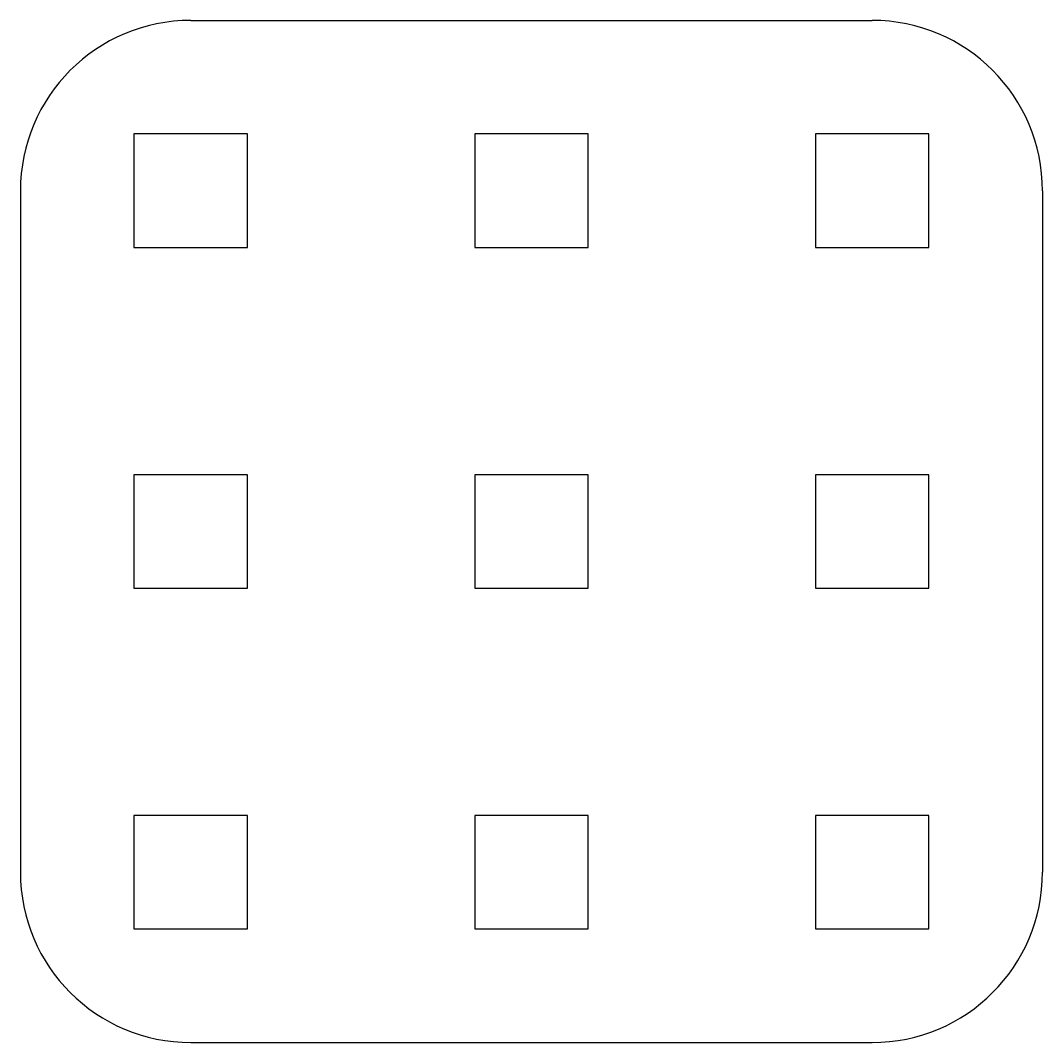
# Model space of a CAD drawing. Header units: millimetres. Extents: x 8.4 to 35.4, y 271.3 to 298.3.
import ezdxf

# ---------------------------------------------------------------- set-up
doc = ezdxf.new("R2010")
doc.units = ezdxf.units.MM
doc.layers.add('Default', color=7, linetype='Continuous')

# ---------------------------------------------------------------- blocks, each defined once
blk = doc.blocks.new('SE')
at = {"layer": 'Default', "color": 7, "linetype": 'Continuous'}
for p, q in [((11.395, 295.26), (11.395, 292.26)), ((14.395, 295.26), (11.395, 295.26)), ((14.395, 292.26), (14.395, 295.26)), ((11.395, 292.26), (14.395, 292.26))]:
    blk.add_line(p, q, dxfattribs=at)
blk = doc.blocks.new('SE1')
at = {"layer": 'Default', "color": 7, "linetype": 'Continuous'}
for p, q in [((20.395, 295.26), (20.395, 292.26)), ((23.395, 295.26), (20.395, 295.26)), ((23.395, 292.26), (23.395, 295.26)), ((20.395, 292.26), (23.395, 292.26))]:
    blk.add_line(p, q, dxfattribs=at)
blk = doc.blocks.new('SE2')
at = {"layer": 'Default', "color": 7, "linetype": 'Continuous'}
for p, q in [((29.395, 295.26), (29.395, 292.26)), ((32.395, 295.26), (29.395, 295.26)), ((32.395, 292.26), (32.395, 295.26)), ((29.395, 292.26), (32.395, 292.26))]:
    blk.add_line(p, q, dxfattribs=at)
blk = doc.blocks.new('SE3')
at = {"layer": 'Default', "color": 7, "linetype": 'Continuous'}
for p, q in [((11.395, 277.26), (11.395, 274.26)), ((14.395, 277.26), (11.395, 277.26)), ((14.395, 274.26), (14.395, 277.26)), ((11.395, 274.26), (14.395, 274.26))]:
    blk.add_line(p, q, dxfattribs=at)
blk = doc.blocks.new('SE4')
at = {"layer": 'Default', "color": 7, "linetype": 'Continuous'}
for p, q in [((20.395, 277.26), (20.395, 274.26)), ((23.395, 277.26), (20.395, 277.26)), ((23.395, 274.26), (23.395, 277.26)), ((20.395, 274.26), (23.395, 274.26))]:
    blk.add_line(p, q, dxfattribs=at)
blk = doc.blocks.new('SE5')
at = {"layer": 'Default', "color": 7, "linetype": 'Continuous'}
for p, q in [((29.395, 277.26), (29.395, 274.26)), ((32.395, 277.26), (29.395, 277.26)), ((32.395, 274.26), (32.395, 277.26)), ((29.395, 274.26), (32.395, 274.26))]:
    blk.add_line(p, q, dxfattribs=at)
blk = doc.blocks.new('SE6')
at = {"layer": 'Default', "color": 7, "linetype": 'Continuous'}
for p, q in [((11.395, 286.26), (11.395, 283.26)), ((14.395, 286.26), (11.395, 286.26)), ((14.395, 283.26), (14.395, 286.26)), ((11.395, 283.26), (14.395, 283.26))]:
    blk.add_line(p, q, dxfattribs=at)
blk = doc.blocks.new('SE7')
at = {"layer": 'Default', "color": 7, "linetype": 'Continuous'}
for p, q in [((20.395, 286.26), (20.395, 283.26)), ((23.395, 286.26), (20.395, 286.26)), ((23.395, 283.26), (23.395, 286.26)), ((20.395, 283.26), (23.395, 283.26))]:
    blk.add_line(p, q, dxfattribs=at)
blk = doc.blocks.new('SE8')
at = {"layer": 'Default', "color": 7, "linetype": 'Continuous'}
for p, q in [((29.395, 286.26), (29.395, 283.26)), ((32.395, 286.26), (29.395, 286.26)), ((32.395, 283.26), (32.395, 286.26)), ((29.395, 283.26), (32.395, 283.26))]:
    blk.add_line(p, q, dxfattribs=at)

msp = doc.modelspace()

# ---------------------------------------------------------------- linework, layer by layer
at = {"layer": 'Default', "color": 7, "linetype": 'Continuous'}
for p, q in [((12.895, 298.26), (30.895, 298.26)), ((8.395, 293.76), (8.395, 275.76)), ((35.395, 293.76), (35.395, 275.76)), ((12.895, 271.26), (30.895, 271.26))]:
    msp.add_line(p, q, dxfattribs=at)
for centre, start, end in [((12.895, 293.76), 90, 180), ((30.895, 293.76), 0, 90), ((12.895, 275.76), 180, 270), ((30.895, 275.76), 270, 0)]:
    msp.add_arc(centre, 4.5, start, end, dxfattribs=at)

# ---------------------------------------------------------------- block references
at = {"layer": 'Default'}
for name in ['SE', 'SE1', 'SE2', 'SE6', 'SE7', 'SE8', 'SE3', 'SE4', 'SE5']:
    msp.add_blockref(name, (0, 0), dxfattribs=at)

doc.saveas('drawing.dxf')
